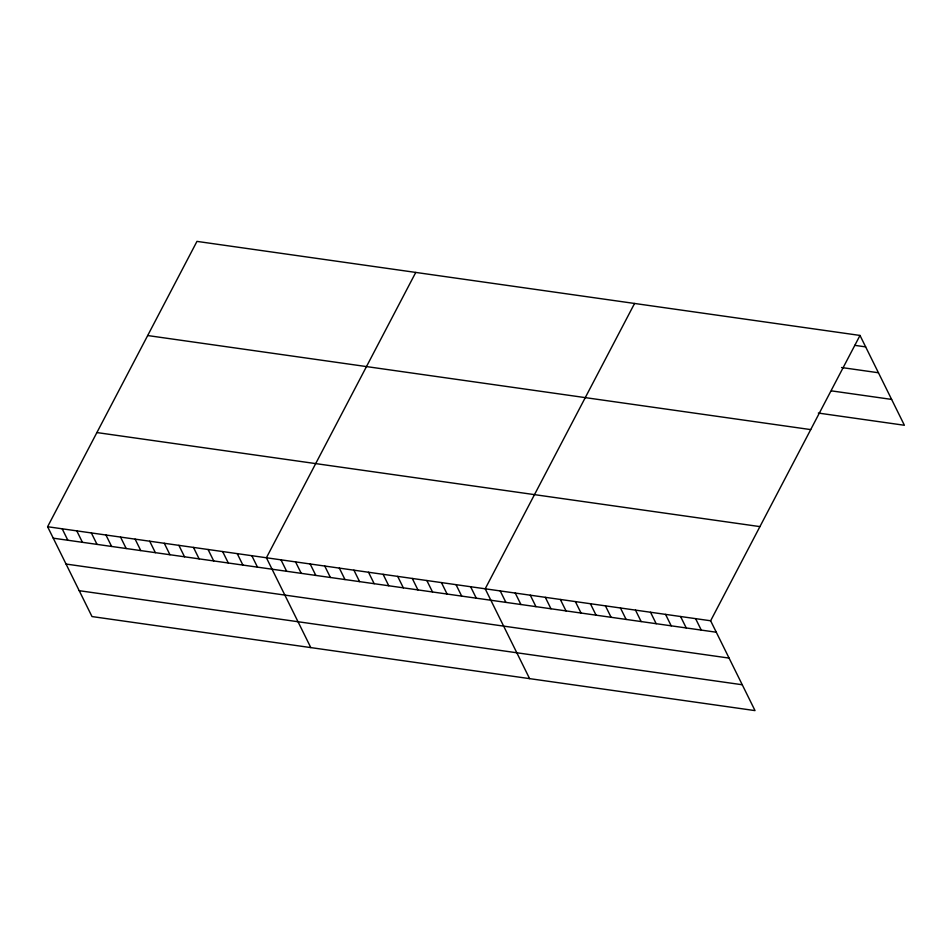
<?xml version="1.0" encoding="UTF-8"?>
<svg xmlns="http://www.w3.org/2000/svg" width="952" height="952" viewBox="0 0 952 952"><rect width="100%" height="100%" fill="white"/><g stroke="black" fill="none" stroke-linecap="round" stroke-linejoin="round"><path stroke-width="1.43" d="M860.001 335.437L710.632 620.775L755.031 710.608L91.999 616.563L47.6 526.73L196.969 241.391L860.001 335.437L904.4 425.27L818.327 413.061M415.762 272.427L266.405 557.765L310.804 647.598M634.567 303.462L485.199 588.8L529.598 678.633M854.729 345.338L865.654 346.885M841.556 367.52L878.446 372.756M831.501 390.879L891.619 399.412M147.679 335.544L810.711 429.602M96.89 432.565L759.922 526.611M47.6 526.73L710.632 620.775M53.264 538.178L716.297 632.223M66.045 564.048L729.077 658.094M79.218 590.692L742.251 684.75M695.603 618.645L701.267 630.093M680.573 616.515L686.237 627.963M665.555 614.385L671.208 625.833M650.525 612.255L656.178 623.703M635.496 610.125L641.148 621.573M620.466 607.983L626.118 619.443M605.436 605.853L611.089 617.301M590.407 603.723L596.059 615.171M575.377 601.593L581.041 613.04M560.347 599.462L566.012 610.91M545.317 597.332L550.982 608.78M530.288 595.19L535.952 606.65M515.258 593.06L520.923 604.52M500.228 590.93L505.893 602.378M470.621 586.73L476.274 598.177M456.032 584.659L461.684 596.107M441.442 582.588L447.107 594.048M426.853 580.53L432.517 591.977M412.275 578.459L417.928 589.907M397.686 576.388L403.339 587.836M383.097 574.318L388.761 585.766M368.507 572.247L374.172 583.695M353.918 570.177L359.582 581.624M339.34 568.106L344.993 579.554M324.751 566.035L330.403 577.495M310.162 563.977L315.826 575.424M295.572 561.906L301.237 573.354M280.983 559.835L286.647 571.283M251.816 555.694L257.468 567.142M237.226 553.624L242.891 565.072M222.637 551.553L228.301 563.001M208.06 549.482L213.712 560.942M193.47 547.412L199.123 558.872M178.881 545.353L184.545 556.801M164.291 543.283L169.956 554.73M149.702 541.212L155.366 552.66M135.124 539.141L140.777 550.589M120.535 537.071L126.188 548.519M105.946 535L111.61 546.448M91.356 532.93L97.021 544.389M76.779 530.859L82.431 542.319M62.189 528.8L67.842 540.248"/></g></svg>
